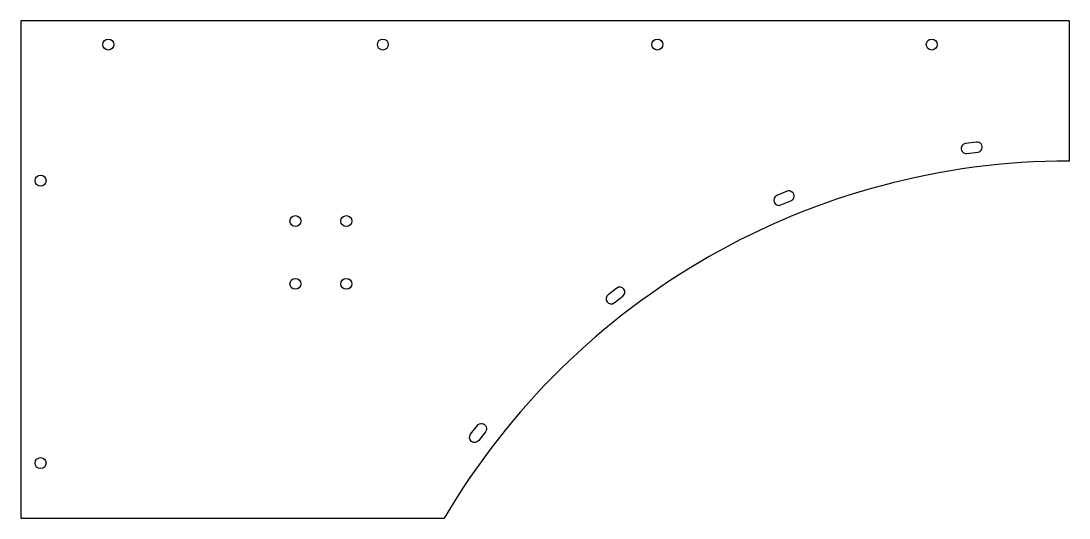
# Model space of a CAD drawing. Header units: millimetres. Extents: x 1556 to 2893, y 1825 to 2459.
import ezdxf

# ---------------------------------------------------------------- set-up
doc = ezdxf.new("R2010")
doc.units = ezdxf.units.MM

msp = doc.modelspace()

# ---------------------------------------------------------------- linework, layer by layer
for p, q in [((2892.5, 2458.6), (1556, 2458.6)), ((1556, 2458.6), (1556, 1825.1)), ((2892.5, 2458.6), (2892.5, 2280.1)), ((1556, 1825.1), (2095.8, 1825.1))]:
    msp.add_line(p, q)
for points in [[(2776.3, 2291.5, 1), (2774.6, 2304.3), (2760.7, 2302.5, 1), (2762.4, 2289.6)], [(2537.9, 2229.5, 1), (2533, 2241.5), (2520, 2236.1, 1), (2525, 2224.1)], [(2312.6, 2099.4), (2323.7, 2107.9, 1), (2315.8, 2118.2), (2304.7, 2109.7, 1)], [(2138, 1943, -1), (2148.3, 1935), (2139.7, 1923.9, -1), (2129.4, 1931.8)]]:
    msp.add_lwpolyline(points, format="xyb", close=True)
for centre in [(1667.5, 2428.6), (2017.5, 2428.6), (2367.5, 2428.6), (2717.5, 2428.6), (1581, 2255.1), (1906, 2203.6), (1971, 2203.6), (1906, 2123.6), (1971, 2123.6), (1581, 1895.1)]:
    msp.add_circle(centre, 7)
msp.add_arc((2892.5, 1355.1), 925, 90, 149.4621)

doc.saveas('drawing.dxf')
